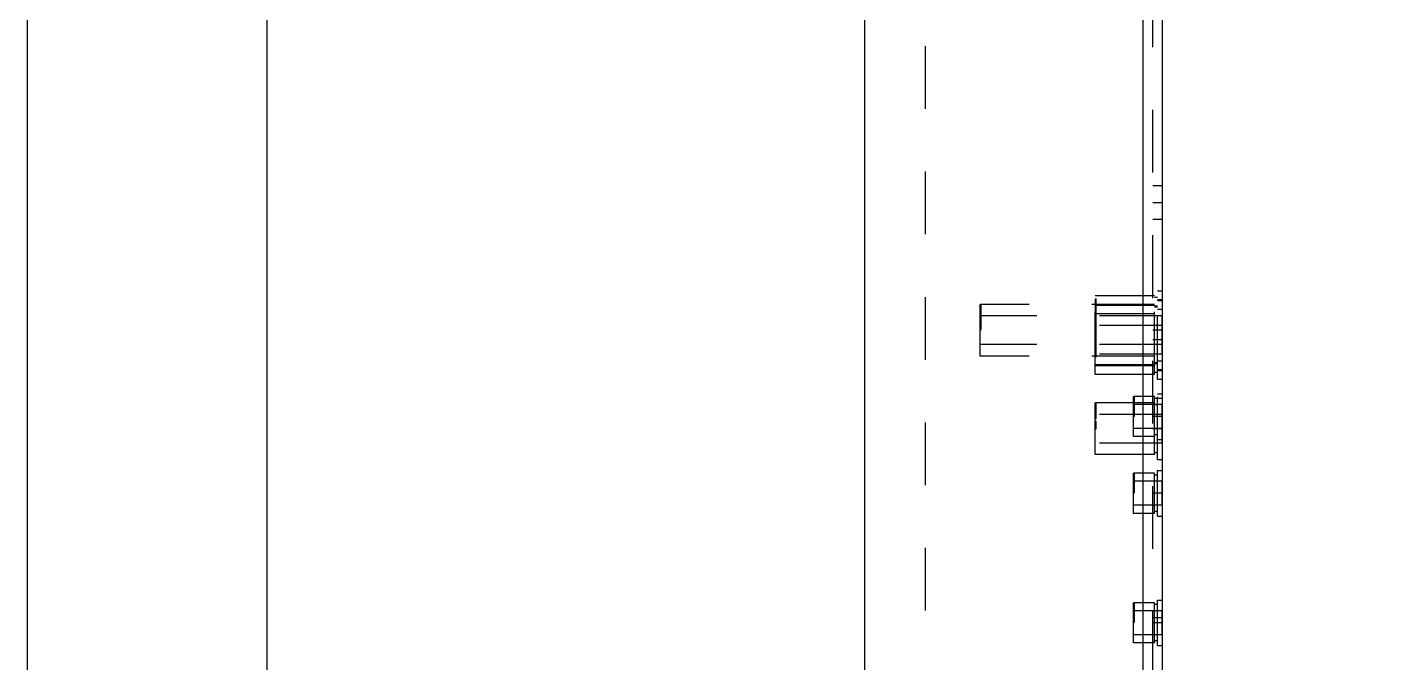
# Model space of a CAD drawing. Header units: millimetres. Extents: x 0 to 1189, y 25 to 866.
# Drawn here: x 0 to 141, y 398.3 to 464.6 of the extents above; entities that cross this region are included whole.
import ezdxf

# ---------------------------------------------------------------- set-up
doc = ezdxf.new("R2010")
doc.units = ezdxf.units.MM
doc.header["$LTSCALE"] = 65.395
doc.linetypes.add('HIDDEN', pattern=[0.2, 0.1, -0.1])
doc.layers.get('0').update_dxf_attribs({"linetype": 'CONTINUOUS'})
doc.layers.add('02___PRT_ALL_AXES', color=7, linetype='CONTINUOUS')
doc.layers.add('DEFAULT_2', color=8, linetype='HIDDEN')

msp = doc.modelspace()

# ---------------------------------------------------------------- linework, layer by layer
at = {"color": 3, "linetype": 'Continuous'}
for p, q in [((87.341, 346.466), (87.341, 602.266)), ((116.341, 345.466), (116.341, 601.766)), ((118.341, 600.766), (118.341, 344.466))]:
    msp.add_line(p, q, dxfattribs=at)
at = {"color": 7, "linetype": 'Continuous'}
for points in [[(0, 25), (1189, 25), (1189, 866), (0, 866)], [(25, 50), (1164, 50), (1164, 841), (25, 841)]]:
    msp.add_lwpolyline(points, close=True, dxfattribs=at)
at = {"layer": '02___PRT_ALL_AXES', "color": 8, "linetype": 'HIDDEN'}
for p, q in [((117.541, 436.566), (111.341, 436.566)), ((111.341, 428.366), (111.341, 436.566)), ((117.541, 435.666), (99.341, 435.666)), ((118.341, 434.466), (99.341, 434.466)), ((99.341, 430.266), (99.341, 434.466)), ((117.541, 435.566), (111.341, 435.566)), ((117.541, 434.666), (111.341, 434.666)), ((118.341, 430.466), (118.341, 434.466)), ((118.341, 433.466), (111.341, 433.466)), ((118.341, 431.466), (99.341, 431.466)), ((117.541, 430.266), (99.341, 430.266)), ((118.341, 430.466), (111.341, 430.466)), ((117.541, 429.366), (111.341, 429.366)), ((117.541, 429.266), (111.341, 429.266)), ((117.541, 428.366), (111.341, 428.366)), ((117.541, 426.056), (115.341, 426.056)), ((117.541, 425.4), (111.341, 425.4)), ((118.341, 425.216), (115.341, 425.216)), ((115.341, 421.876), (115.341, 425.216)), ((118.341, 421.2), (118.341, 425.216)), ((118.341, 424.2), (111.341, 424.2)), ((111.341, 420), (111.341, 424.2)), ((118.341, 422.716), (115.341, 422.716)), ((117.541, 421.876), (115.341, 421.876)), ((118.341, 421.2), (111.341, 421.2)), ((117.541, 420), (111.341, 420)), ((117.541, 418.056), (115.341, 418.056)), ((118.341, 417.216), (115.341, 417.216)), ((115.341, 413.876), (115.341, 417.216)), ((118.341, 414.716), (118.341, 417.216)), ((118.341, 414.716), (115.341, 414.716)), ((117.541, 413.876), (115.341, 413.876)), ((117.541, 404.556), (115.341, 404.556)), ((118.341, 403.716), (115.341, 403.716)), ((115.341, 400.376), (115.341, 403.716)), ((118.341, 401.216), (118.341, 403.716)), ((118.341, 401.216), (115.341, 401.216)), ((117.541, 400.376), (115.341, 400.376))]:
    msp.add_line(p, q, dxfattribs=at)
at = {"layer": 'DEFAULT_2', "color": 8, "linetype": 'HIDDEN'}
for p, q in [((117.341, 344.775), (117.341, 600.766)), ((93.641, 377.575), (93.641, 472.858)), ((118.341, 448.016), (117.341, 448.016)), ((118.341, 446.266), (117.341, 446.266)), ((118.341, 444.516), (117.341, 444.516)), ((111.341, 436.232), (111.441, 436.232)), ((111.341, 436.232), (111.341, 430.195)), ((111.341, 436.223), (111.441, 436.223)), ((111.341, 436.22), (111.441, 436.22)), ((111.341, 436.208), (111.441, 436.208)), ((111.341, 436.193), (111.441, 436.193)), ((111.341, 436.186), (111.441, 436.186)), ((111.341, 436.169), (111.441, 436.169)), ((111.341, 436.124), (111.441, 436.124)), ((111.341, 436.113), (111.441, 436.113)), ((111.341, 436.097), (111.441, 436.097)), ((111.341, 436.095), (111.441, 436.095)), ((111.341, 436.091), (111.441, 436.091)), ((111.341, 436.083), (111.441, 436.083)), ((111.341, 436.06), (111.441, 436.06)), ((111.341, 436.049), (111.441, 436.049)), ((111.341, 436.047), (111.441, 436.047)), ((111.341, 436.014), (111.441, 436.014)), ((111.341, 436.004), (111.441, 436.004)), ((111.341, 435.994), (111.441, 435.994)), ((111.341, 435.984), (111.441, 435.984)), ((111.341, 435.946), (111.441, 435.946)), ((111.341, 435.924), (111.441, 435.924)), ((111.341, 435.923), (111.441, 435.923)), ((111.341, 435.847), (111.441, 435.847)), ((111.341, 435.837), (111.441, 435.837)), ((111.341, 435.827), (111.441, 435.827)), ((111.341, 435.815), (111.441, 435.815)), ((111.441, 430.195), (111.441, 436.232)), ((117.541, 428.366), (117.541, 436.566)), ((117.841, 436.366), (117.541, 436.366)), ((117.841, 437.066), (118.341, 437.066)), ((117.841, 427.866), (117.841, 437.066)), ((117.841, 436.166), (118.341, 436.166)), ((117.841, 436.066), (118.341, 436.066)), ((99.341, 432.966), (99.341, 435.666)), ((99.441, 435.644), (99.341, 435.644)), ((99.441, 435.624), (99.341, 435.624)), ((99.341, 435.577), (99.441, 435.577)), ((99.441, 435.573), (99.341, 435.573)), ((99.341, 435.561), (99.441, 435.561)), ((99.441, 435.557), (99.341, 435.557)), ((99.341, 435.538), (99.441, 435.538)), ((99.441, 435.521), (99.341, 435.521)), ((99.441, 435.505), (99.341, 435.505)), ((99.341, 435.489), (99.441, 435.489)), ((99.341, 435.48), (99.441, 435.48)), ((99.341, 435.475), (99.441, 435.475)), ((99.341, 435.467), (99.441, 435.467)), ((99.341, 435.465), (99.441, 435.465)), ((99.341, 435.439), (99.441, 435.439)), ((99.341, 435.434), (99.441, 435.434)), ((99.341, 435.431), (99.441, 435.431)), ((99.341, 435.429), (99.441, 435.429)), ((99.341, 435.415), (99.441, 435.415)), ((99.341, 435.404), (99.441, 435.404)), ((99.441, 435.391), (99.341, 435.391)), ((99.341, 435.378), (99.441, 435.378)), ((99.341, 435.356), (99.441, 435.356)), ((99.341, 435.345), (99.441, 435.345)), ((99.441, 435.332), (99.341, 435.332)), ((99.341, 435.293), (99.441, 435.293)), ((99.341, 435.283), (99.441, 435.283)), ((99.341, 435.246), (99.441, 435.246)), ((99.341, 435.215), (99.441, 435.215)), ((99.341, 435.164), (99.441, 435.164)), ((99.341, 435.134), (99.441, 435.134)), ((99.341, 435.113), (99.441, 435.113)), ((99.341, 435.095), (99.441, 435.095)), ((99.341, 435.089), (99.441, 435.089)), ((99.341, 435.073), (99.441, 435.073)), ((99.341, 435.059), (99.441, 435.059)), ((99.341, 435.032), (99.441, 435.032)), ((99.341, 435.01), (99.441, 435.01)), ((99.341, 435.007), (99.441, 435.007)), ((99.341, 435), (99.441, 435)), ((99.341, 434.93), (99.441, 434.93)), ((99.341, 434.92), (99.441, 434.92)), ((99.341, 434.914), (99.441, 434.914)), ((99.341, 434.901), (99.441, 434.901)), ((99.341, 434.889), (99.441, 434.889)), ((99.341, 434.877), (99.441, 434.877)), ((99.341, 434.841), (99.441, 434.841)), ((99.341, 434.832), (99.441, 434.832)), ((99.341, 434.83), (99.441, 434.83)), ((99.341, 434.828), (99.441, 434.828)), ((99.341, 434.816), (99.441, 434.816)), ((99.341, 434.794), (99.441, 434.794)), ((99.341, 434.784), (99.441, 434.784)), ((99.341, 434.767), (99.441, 434.767)), ((99.341, 434.757), (99.441, 434.757)), ((99.341, 434.753), (99.441, 434.753)), ((99.341, 434.743), (99.441, 434.743)), ((99.341, 434.738), (99.441, 434.738)), ((99.341, 434.726), (99.441, 434.726)), ((99.341, 434.713), (99.441, 434.713)), ((99.341, 434.706), (99.441, 434.706)), ((99.341, 434.694), (99.441, 434.694)), ((99.341, 434.682), (99.441, 434.682)), ((99.341, 434.682), (99.441, 434.682)), ((99.341, 434.679), (99.441, 434.679)), ((99.341, 434.672), (99.441, 434.672)), ((99.341, 434.667), (99.441, 434.667)), ((99.341, 434.666), (99.441, 434.666)), ((99.341, 434.661), (99.441, 434.661)), ((99.341, 434.654), (99.441, 434.654)), ((99.341, 434.649), (99.441, 434.649)), ((99.341, 434.637), (99.441, 434.637)), ((99.341, 434.637), (99.441, 434.637)), ((99.341, 434.635), (99.441, 434.635)), ((99.341, 434.622), (99.441, 434.622)), ((99.341, 434.617), (99.441, 434.617)), ((99.341, 434.605), (99.441, 434.605)), ((99.341, 434.598), (99.441, 434.598)), ((99.341, 434.59), (99.441, 434.59)), ((99.341, 434.586), (99.441, 434.586)), ((99.341, 434.58), (99.441, 434.58)), ((99.341, 434.564), (99.441, 434.564)), ((99.441, 434.519), (99.341, 434.519)), ((99.341, 434.505), (99.441, 434.505)), ((99.341, 434.485), (99.441, 434.485)), ((99.341, 434.477), (99.441, 434.477)), ((99.341, 434.444), (99.441, 434.444)), ((99.341, 434.441), (99.441, 434.441)), ((99.341, 434.426), (99.441, 434.426)), ((99.441, 434.415), (99.341, 434.415)), ((99.441, 433.842), (99.441, 435.644)), ((111.341, 435.759), (111.441, 435.759)), ((111.341, 435.428), (111.441, 435.428)), ((111.341, 435.363), (111.441, 435.363)), ((111.341, 435.342), (111.441, 435.342)), ((111.341, 435.315), (111.441, 435.315)), ((111.341, 435.281), (111.441, 435.281)), ((111.341, 435.258), (111.441, 435.258)), ((111.341, 435.232), (111.441, 435.232)), ((111.341, 435.223), (111.441, 435.223)), ((111.341, 435.22), (111.441, 435.22)), ((111.341, 435.208), (111.441, 435.208)), ((111.341, 435.201), (111.441, 435.201)), ((111.341, 435.193), (111.441, 435.193)), ((111.341, 435.19), (111.441, 435.19)), ((111.341, 435.187), (111.441, 435.187)), ((111.341, 435.186), (111.441, 435.186)), ((111.341, 435.172), (111.441, 435.172)), ((111.341, 435.169), (111.441, 435.169)), ((111.341, 435.165), (111.441, 435.165)), ((111.341, 435.156), (111.441, 435.156)), ((111.341, 435.124), (111.441, 435.124)), ((111.341, 435.123), (111.441, 435.123)), ((111.341, 435.113), (111.441, 435.113)), ((111.341, 435.101), (111.441, 435.101)), ((111.341, 435.097), (111.441, 435.097)), ((111.341, 435.095), (111.441, 435.095)), ((111.341, 435.091), (111.441, 435.091)), ((111.341, 435.083), (111.441, 435.083)), ((111.341, 435.076), (111.441, 435.076)), ((111.341, 435.06), (111.441, 435.06)), ((111.341, 435.049), (111.441, 435.049)), ((111.341, 435.047), (111.441, 435.047)), ((111.341, 435.042), (111.441, 435.042)), ((111.341, 435.014), (111.441, 435.014)), ((111.341, 435.004), (111.441, 435.004)), ((111.341, 434.994), (111.441, 434.994)), ((111.341, 434.984), (111.441, 434.984)), ((111.341, 434.948), (111.441, 434.948)), ((111.341, 434.946), (111.441, 434.946)), ((111.341, 434.924), (111.441, 434.924)), ((111.341, 434.923), (111.441, 434.923)), ((111.341, 434.908), (111.441, 434.908)), ((111.341, 434.851), (111.441, 434.851)), ((111.341, 434.847), (111.441, 434.847)), ((111.341, 434.837), (111.441, 434.837)), ((111.341, 434.827), (111.441, 434.827)), ((111.341, 434.815), (111.441, 434.815)), ((111.341, 434.808), (111.441, 434.808)), ((111.341, 434.783), (111.441, 434.783)), ((111.341, 434.759), (111.441, 434.759)), ((111.341, 434.707), (111.441, 434.707)), ((111.341, 434.704), (111.441, 434.704)), ((111.341, 434.694), (111.441, 434.694)), ((111.441, 434.664), (111.341, 434.664)), ((111.441, 434.66), (111.341, 434.66)), ((111.441, 434.652), (111.341, 434.652)), ((111.441, 434.649), (111.341, 434.649)), ((111.341, 434.643), (111.441, 434.643)), ((111.341, 434.634), (111.441, 434.634)), ((111.441, 434.607), (111.341, 434.607)), ((111.341, 434.606), (111.441, 434.606)), ((111.441, 434.577), (111.341, 434.577)), ((111.341, 434.575), (111.441, 434.575)), ((111.341, 434.553), (111.441, 434.553)), ((111.341, 434.553), (111.441, 434.553)), ((111.341, 434.54), (111.441, 434.54)), ((111.341, 434.513), (111.441, 434.513)), ((111.341, 434.477), (111.441, 434.477)), ((111.341, 434.428), (111.441, 434.428)), ((111.341, 434.408), (111.441, 434.408)), ((111.341, 434.396), (111.441, 434.396)), ((118.341, 434.466), (117.341, 434.466)), ((117.841, 435.466), (117.541, 435.466)), ((117.841, 435.366), (117.541, 435.366)), ((117.841, 435.166), (118.341, 435.166)), ((99.341, 434.23), (99.441, 434.23)), ((99.341, 434.132), (99.441, 434.132)), ((99.341, 434.042), (99.441, 434.042)), ((99.341, 433.944), (99.441, 433.944)), ((99.341, 433.842), (99.441, 433.842)), ((99.341, 433.831), (99.441, 433.831)), ((99.341, 433.825), (99.441, 433.825)), ((99.341, 433.783), (99.441, 433.783)), ((99.341, 433.782), (99.441, 433.782)), ((99.341, 433.766), (99.441, 433.766)), ((99.341, 433.765), (99.441, 433.765)), ((99.341, 433.73), (99.441, 433.73)), ((99.341, 433.724), (99.441, 433.724)), ((99.341, 433.703), (99.441, 433.703)), ((99.341, 433.701), (99.441, 433.701)), ((99.341, 433.695), (99.441, 433.695)), ((99.341, 433.677), (99.441, 433.677)), ((99.341, 433.671), (99.441, 433.671)), ((99.341, 433.668), (99.441, 433.668)), ((99.341, 433.651), (99.441, 433.651)), ((99.341, 433.644), (99.441, 433.644)), ((99.341, 433.636), (99.441, 433.636)), ((99.341, 433.634), (99.441, 433.634)), ((99.341, 433.621), (99.441, 433.621)), ((99.441, 433.599), (99.341, 433.599)), ((99.341, 433.595), (99.441, 433.595)), ((99.341, 433.592), (99.441, 433.592)), ((99.341, 433.579), (99.441, 433.579)), ((99.341, 433.539), (99.441, 433.539)), ((99.341, 433.536), (99.441, 433.536)), ((99.441, 433.515), (99.341, 433.515)), ((99.341, 433.509), (99.441, 433.509)), ((99.341, 433.506), (99.441, 433.506)), ((99.341, 433.473), (99.441, 433.473)), ((99.341, 433.443), (99.441, 433.443)), ((99.341, 433.437), (99.441, 433.437)), ((99.341, 433.41), (99.441, 433.41)), ((99.341, 433.407), (99.441, 433.407)), ((99.341, 433.399), (99.441, 433.399)), ((99.341, 433.394), (99.441, 433.394)), ((99.341, 433.337), (99.441, 433.337)), ((99.341, 433.331), (99.441, 433.331)), ((99.341, 433.328), (99.441, 433.328)), ((99.341, 433.301), (99.441, 433.301)), ((99.341, 433.298), (99.441, 433.298)), ((99.341, 433.295), (99.441, 433.295)), ((99.341, 433.282), (99.441, 433.282)), ((99.341, 433.258), (99.441, 433.258)), ((99.341, 433.248), (99.441, 433.248)), ((99.341, 433.244), (99.441, 433.244)), ((99.341, 433.215), (99.441, 433.215)), ((99.341, 433.203), (99.441, 433.203)), ((99.341, 433.201), (99.441, 433.201)), ((99.341, 433.2), (99.441, 433.2)), ((99.341, 433.193), (99.441, 433.193)), ((99.341, 433.19), (99.441, 433.19)), ((99.341, 433.169), (99.441, 433.169)), ((99.341, 433.166), (99.441, 433.166)), ((99.341, 433.16), (99.441, 433.16)), ((99.341, 433.151), (99.441, 433.151)), ((99.341, 433.113), (99.441, 433.113)), ((99.341, 433.098), (99.441, 433.098)), ((99.341, 433.071), (99.441, 433.071)), ((99.341, 433.066), (99.441, 433.066)), ((99.341, 433.053), (99.441, 433.053)), ((99.441, 433.053), (99.441, 433.831)), ((111.341, 434.363), (111.441, 434.363)), ((111.341, 434.354), (111.441, 434.354)), ((111.341, 434.35), (111.441, 434.35)), ((111.341, 434.348), (111.441, 434.348)), ((111.341, 434.344), (111.441, 434.344)), ((111.341, 434.342), (111.441, 434.342)), ((111.441, 434.325), (111.341, 434.325)), ((111.341, 434.317), (111.441, 434.317)), ((111.341, 434.315), (111.441, 434.315)), ((111.341, 434.315), (111.441, 434.315)), ((111.341, 434.281), (111.441, 434.281)), ((111.341, 434.273), (111.441, 434.273)), ((111.341, 434.26), (111.441, 434.26)), ((111.341, 434.258), (111.441, 434.258)), ((111.341, 434.257), (111.441, 434.257)), ((111.341, 434.245), (111.441, 434.245)), ((111.341, 434.239), (111.441, 434.239)), ((111.441, 434.233), (111.341, 434.233)), ((111.341, 434.227), (111.441, 434.227)), ((111.341, 434.221), (111.441, 434.221)), ((111.341, 434.219), (111.441, 434.219)), ((111.341, 434.201), (111.441, 434.201)), ((111.341, 434.19), (111.441, 434.19)), ((111.341, 434.187), (111.441, 434.187)), ((111.341, 434.176), (111.441, 434.176)), ((111.341, 434.172), (111.441, 434.172)), ((111.341, 434.169), (111.441, 434.169)), ((111.341, 434.168), (111.441, 434.168)), ((111.341, 434.165), (111.441, 434.165)), ((111.341, 434.157), (111.441, 434.157)), ((111.341, 434.157), (111.441, 434.157)), ((111.341, 434.156), (111.441, 434.156)), ((111.341, 434.139), (111.441, 434.139)), ((111.341, 434.123), (111.441, 434.123)), ((111.341, 434.106), (111.441, 434.106)), ((111.341, 434.101), (111.441, 434.101)), ((111.341, 434.097), (111.441, 434.097)), ((111.341, 434.089), (111.441, 434.089)), ((111.341, 434.085), (111.441, 434.085)), ((111.341, 434.081), (111.441, 434.081)), ((111.341, 434.077), (111.441, 434.077)), ((111.341, 434.076), (111.441, 434.076)), ((111.341, 434.064), (111.441, 434.064)), ((111.341, 434.045), (111.441, 434.045)), ((111.341, 434.042), (111.441, 434.042)), ((111.341, 434.042), (111.441, 434.042)), ((111.341, 434.035), (111.441, 434.035)), ((111.341, 434.028), (111.441, 434.028)), ((111.341, 434.023), (111.441, 434.023)), ((111.341, 434.012), (111.441, 434.012)), ((111.341, 434.001), (111.441, 434.001)), ((111.341, 433.994), (111.441, 433.994)), ((111.341, 433.987), (111.441, 433.987)), ((111.341, 433.974), (111.441, 433.974)), ((111.341, 433.955), (111.441, 433.955)), ((111.341, 433.952), (111.441, 433.952)), ((111.341, 433.948), (111.441, 433.948)), ((111.341, 433.942), (111.441, 433.942)), ((111.341, 433.94), (111.441, 433.94)), ((111.341, 433.928), (111.441, 433.928)), ((111.341, 433.913), (111.441, 433.913)), ((111.341, 433.908), (111.441, 433.908)), ((111.341, 433.903), (111.441, 433.903)), ((111.341, 433.901), (111.441, 433.901)), ((111.341, 433.901), (111.441, 433.901)), ((111.341, 433.889), (111.441, 433.889)), ((111.341, 433.886), (111.441, 433.886)), ((111.341, 433.874), (111.441, 433.874)), ((111.341, 433.872), (111.441, 433.872)), ((111.341, 433.867), (111.441, 433.867)), ((111.341, 433.862), (111.441, 433.862)), ((111.341, 433.858), (111.441, 433.858)), ((111.341, 433.855), (111.441, 433.855)), ((111.341, 433.851), (111.441, 433.851)), ((111.341, 433.848), (111.441, 433.848)), ((111.341, 433.842), (111.441, 433.842)), ((111.341, 433.828), (111.441, 433.828)), ((111.341, 433.823), (111.441, 433.823)), ((111.341, 433.816), (111.441, 433.816)), ((111.341, 433.815), (111.441, 433.815)), ((111.341, 433.814), (111.441, 433.814)), ((111.341, 433.811), (111.441, 433.811)), ((111.341, 433.808), (111.441, 433.808)), ((111.341, 433.806), (111.441, 433.806)), ((111.341, 433.785), (111.441, 433.785)), ((111.341, 433.783), (111.441, 433.783)), ((111.341, 433.753), (111.441, 433.753)), ((111.341, 433.751), (111.441, 433.751)), ((111.341, 433.74), (111.441, 433.74)), ((111.341, 433.735), (111.441, 433.735)), ((111.341, 433.727), (111.441, 433.727)), ((111.341, 433.723), (111.441, 433.723)), ((111.341, 433.718), (111.441, 433.718)), ((111.341, 433.707), (111.441, 433.707)), ((111.341, 433.704), (111.441, 433.704)), ((111.341, 433.698), (111.441, 433.698)), ((111.341, 433.694), (111.441, 433.694)), ((111.341, 433.693), (111.441, 433.693)), ((111.341, 433.69), (111.441, 433.69)), ((111.341, 433.684), (111.441, 433.684)), ((111.341, 433.684), (111.441, 433.684)), ((111.341, 433.677), (111.441, 433.677)), ((111.341, 433.643), (111.441, 433.643)), ((111.341, 433.64), (111.441, 433.64)), ((111.341, 433.638), (111.441, 433.638)), ((111.341, 433.634), (111.441, 433.634)), ((111.341, 433.626), (111.441, 433.626)), ((111.341, 433.626), (111.441, 433.626)), ((111.341, 433.624), (111.441, 433.624)), ((111.341, 433.608), (111.441, 433.608)), ((111.341, 433.607), (111.441, 433.607)), ((111.341, 433.606), (111.441, 433.606)), ((111.341, 433.597), (111.441, 433.597)), ((111.341, 433.575), (111.441, 433.575)), ((111.341, 433.573), (111.441, 433.573)), ((111.341, 433.561), (111.441, 433.561)), ((111.341, 433.553), (111.441, 433.553)), ((111.341, 433.54), (111.441, 433.54)), ((111.341, 433.536), (111.441, 433.536)), ((111.341, 433.531), (111.441, 433.531)), ((111.341, 433.527), (111.441, 433.527)), ((111.341, 433.513), (111.441, 433.513)), ((111.341, 433.508), (111.441, 433.508)), ((111.341, 433.504), (111.441, 433.504)), ((111.341, 433.495), (111.441, 433.495)), ((111.341, 433.493), (111.441, 433.493)), ((111.341, 433.478), (111.441, 433.478)), ((111.341, 433.477), (111.441, 433.477)), ((111.341, 433.475), (111.441, 433.475)), ((111.341, 433.471), (111.441, 433.471)), ((111.341, 433.462), (111.441, 433.462)), ((111.341, 433.458), (111.441, 433.458)), ((111.341, 433.457), (111.441, 433.457)), ((111.341, 433.447), (111.441, 433.447)), ((111.341, 433.441), (111.441, 433.441)), ((111.341, 433.435), (111.441, 433.435)), ((111.341, 433.434), (111.441, 433.434)), ((111.341, 433.433), (111.441, 433.433)), ((111.341, 433.431), (111.441, 433.431)), ((111.341, 433.43), (111.441, 433.43)), ((111.341, 433.418), (111.441, 433.418)), ((111.341, 433.416), (111.441, 433.416)), ((111.341, 433.413), (111.441, 433.413)), ((111.341, 433.408), (111.441, 433.408)), ((111.341, 433.407), (111.441, 433.407)), ((111.341, 433.402), (111.441, 433.402)), ((111.341, 433.398), (111.441, 433.398)), ((111.341, 433.396), (111.441, 433.396)), ((111.341, 433.379), (111.441, 433.379)), ((111.341, 433.377), (111.441, 433.377)), ((111.341, 433.371), (111.441, 433.371)), ((111.341, 433.369), (111.441, 433.369)), ((111.341, 433.367), (111.441, 433.367)), ((111.341, 433.36), (111.441, 433.36)), ((111.341, 433.358), (111.441, 433.358)), ((111.341, 433.356), (111.441, 433.356)), ((111.341, 433.352), (111.441, 433.352)), ((111.341, 433.349), (111.441, 433.349)), ((111.341, 433.344), (111.441, 433.344)), ((111.341, 433.335), (111.441, 433.335)), ((111.341, 433.329), (111.441, 433.329)), ((111.341, 433.327), (111.441, 433.327)), ((111.341, 433.322), (111.441, 433.322)), ((111.341, 433.32), (111.441, 433.32)), ((111.341, 433.316), (111.441, 433.316)), ((111.341, 433.315), (111.441, 433.315)), ((111.341, 433.312), (111.441, 433.312)), ((111.341, 433.297), (111.441, 433.297)), ((111.341, 433.291), (111.441, 433.291)), ((111.341, 433.288), (111.441, 433.288)), ((111.341, 433.284), (111.441, 433.284)), ((111.341, 433.283), (111.441, 433.283)), ((111.341, 433.278), (111.441, 433.278)), ((111.341, 433.276), (111.441, 433.276)), ((111.341, 433.272), (111.441, 433.272)), ((111.341, 433.259), (111.441, 433.259)), ((111.341, 433.258), (111.441, 433.258)), ((111.341, 433.251), (111.441, 433.251)), ((111.341, 433.25), (111.441, 433.25)), ((111.341, 433.239), (111.441, 433.239)), ((111.341, 433.235), (111.441, 433.235)), ((111.341, 433.234), (111.441, 433.234)), ((111.341, 433.227), (111.441, 433.227)), ((111.341, 433.225), (111.441, 433.225)), ((111.341, 433.218), (111.441, 433.218)), ((111.341, 433.217), (111.441, 433.217)), ((111.341, 433.201), (111.441, 433.201)), ((111.341, 433.196), (111.441, 433.196)), ((111.341, 433.194), (111.441, 433.194)), ((111.341, 433.193), (111.441, 433.193)), ((111.341, 433.169), (111.441, 433.169)), ((111.341, 433.168), (111.441, 433.168)), ((111.341, 433.162), (111.441, 433.162)), ((111.341, 433.158), (111.441, 433.158)), ((111.341, 433.157), (111.441, 433.157)), ((111.341, 433.149), (111.441, 433.149)), ((111.341, 433.139), (111.441, 433.139)), ((111.341, 433.138), (111.441, 433.138)), ((111.341, 433.132), (111.441, 433.132)), ((111.341, 433.131), (111.441, 433.131)), ((111.341, 433.128), (111.441, 433.128)), ((111.341, 433.115), (111.441, 433.115)), ((111.341, 433.115), (111.441, 433.115)), ((111.341, 433.113), (111.441, 433.113)), ((111.341, 433.106), (111.441, 433.106)), ((111.341, 433.1), (111.441, 433.1)), ((111.341, 433.089), (111.441, 433.089)), ((111.341, 433.088), (111.441, 433.088)), ((111.341, 433.083), (111.441, 433.083)), ((111.341, 433.081), (111.441, 433.081)), ((111.341, 433.077), (111.441, 433.077)), ((111.341, 433.064), (111.441, 433.064)), ((111.341, 433.054), (111.441, 433.054)), ((111.341, 433.049), (111.441, 433.049)), ((111.341, 433.049), (111.441, 433.049)), ((111.341, 433.049), (111.441, 433.049)), ((111.341, 433.046), (111.441, 433.046)), ((111.341, 433.045), (111.441, 433.045)), ((111.341, 433.044), (111.441, 433.044)), ((111.341, 433.042), (111.441, 433.042)), ((111.341, 433.035), (111.441, 433.035)), ((111.341, 433.03), (111.441, 433.03)), ((111.341, 433.028), (111.441, 433.028)), ((111.341, 433.023), (111.441, 433.023)), ((111.341, 433.014), (111.441, 433.014)), ((111.341, 433.012), (111.441, 433.012)), ((111.341, 433.008), (111.441, 433.008)), ((111.341, 433.001), (111.441, 433.001)), ((111.341, 432.994), (111.441, 432.994)), ((111.341, 432.974), (111.441, 432.974)), ((111.341, 432.955), (111.441, 432.955)), ((118.341, 433.466), (117.341, 433.466)), ((118.341, 432.966), (117.341, 432.966)), ((111.341, 432.943), (111.441, 432.943)), ((111.341, 432.942), (111.441, 432.942)), ((111.341, 432.939), (111.441, 432.939)), ((111.341, 432.928), (111.441, 432.928)), ((111.341, 432.927), (111.441, 432.927)), ((111.341, 432.913), (111.441, 432.913)), ((111.341, 432.903), (111.441, 432.903)), ((111.341, 432.901), (111.441, 432.901)), ((111.341, 432.896), (111.441, 432.896)), ((111.341, 432.889), (111.441, 432.889)), ((111.341, 432.874), (111.441, 432.874)), ((111.341, 432.872), (111.441, 432.872)), ((111.341, 432.866), (111.441, 432.866)), ((111.341, 432.862), (111.441, 432.862)), ((111.341, 432.858), (111.441, 432.858)), ((111.341, 432.855), (111.441, 432.855)), ((111.341, 432.853), (111.441, 432.853)), ((111.341, 432.842), (111.441, 432.842)), ((111.341, 432.83), (111.441, 432.83)), ((111.341, 432.828), (111.441, 432.828)), ((111.341, 432.823), (111.441, 432.823)), ((111.341, 432.82), (111.441, 432.82)), ((111.341, 432.815), (111.441, 432.815)), ((111.341, 432.794), (111.441, 432.794)), ((111.341, 432.75), (111.441, 432.75)), ((111.341, 432.741), (111.441, 432.741)), ((111.341, 432.74), (111.441, 432.74)), ((111.341, 432.728), (111.441, 432.728)), ((111.341, 432.727), (111.441, 432.727)), ((111.341, 432.726), (111.441, 432.726)), ((111.341, 432.723), (111.441, 432.723)), ((111.441, 432.716), (111.341, 432.716)), ((111.341, 432.704), (111.441, 432.704)), ((111.341, 432.693), (111.441, 432.693)), ((111.341, 432.69), (111.441, 432.69)), ((111.341, 432.624), (111.441, 432.624)), ((111.441, 432.598), (111.341, 432.598)), ((111.341, 432.597), (111.441, 432.597)), ((111.341, 432.573), (111.441, 432.573)), ((111.341, 432.51), (111.441, 432.51)), ((111.341, 432.508), (111.441, 432.508)), ((111.341, 432.504), (111.441, 432.504)), ((111.341, 432.475), (111.441, 432.475)), ((111.341, 432.471), (111.441, 432.471)), ((111.341, 432.457), (111.441, 432.457)), ((111.341, 432.447), (111.441, 432.447)), ((111.341, 432.433), (111.441, 432.433)), ((111.341, 432.431), (111.441, 432.431)), ((111.341, 432.418), (111.441, 432.418)), ((111.341, 432.416), (111.441, 432.416)), ((111.341, 432.407), (111.441, 432.407)), ((111.341, 432.402), (111.441, 432.402)), ((111.341, 432.398), (111.441, 432.398)), ((111.341, 432.377), (111.441, 432.377)), ((111.341, 432.371), (111.441, 432.371)), ((111.341, 432.367), (111.441, 432.367)), ((111.341, 432.36), (111.441, 432.36)), ((111.341, 432.358), (111.441, 432.358)), ((111.341, 432.352), (111.441, 432.352)), ((111.341, 432.338), (111.441, 432.338)), ((111.341, 432.329), (111.441, 432.329)), ((111.341, 432.327), (111.441, 432.327)), ((111.341, 432.322), (111.441, 432.322)), ((111.341, 432.32), (111.441, 432.32)), ((111.341, 432.316), (111.441, 432.316)), ((111.341, 432.312), (111.441, 432.312)), ((111.341, 432.311), (111.441, 432.311)), ((111.341, 432.297), (111.441, 432.297)), ((111.341, 432.291), (111.441, 432.291)), ((111.341, 432.283), (111.441, 432.283)), ((111.341, 432.278), (111.441, 432.278)), ((111.341, 432.276), (111.441, 432.276)), ((111.341, 432.272), (111.441, 432.272)), ((111.341, 432.258), (111.441, 432.258)), ((111.341, 432.251), (111.441, 432.251)), ((111.341, 432.234), (111.441, 432.234)), ((111.341, 432.218), (111.441, 432.218)), ((111.341, 432.217), (111.441, 432.217)), ((111.341, 432.194), (111.441, 432.194)), ((111.341, 432.193), (111.441, 432.193)), ((111.341, 432.169), (111.441, 432.169)), ((111.341, 432.162), (111.441, 432.162)), ((111.341, 432.158), (111.441, 432.158)), ((111.341, 432.138), (111.441, 432.138)), ((111.341, 432.132), (111.441, 432.132)), ((111.341, 432.131), (111.441, 432.131)), ((111.341, 432.128), (111.441, 432.128)), ((111.341, 432.118), (111.441, 432.118)), ((111.341, 432.115), (111.441, 432.115)), ((111.341, 432.113), (111.441, 432.113)), ((111.341, 432.112), (111.441, 432.112)), ((111.341, 432.1), (111.441, 432.1)), ((111.341, 432.088), (111.441, 432.088)), ((111.341, 432.083), (111.441, 432.083)), ((111.341, 432.049), (111.441, 432.049)), ((111.341, 432.049), (111.441, 432.049)), ((111.341, 432.046), (111.441, 432.046)), ((111.341, 432.045), (111.441, 432.045)), ((111.341, 432.044), (111.441, 432.044)), ((111.341, 432.03), (111.441, 432.03)), ((111.341, 432.028), (111.441, 432.028)), ((111.341, 432.014), (111.441, 432.014)), ((111.341, 432.008), (111.441, 432.008)), ((111.341, 431.998), (111.441, 431.998)), ((111.341, 431.996), (111.441, 431.996)), ((111.341, 431.972), (111.441, 431.972)), ((111.341, 431.943), (111.441, 431.943)), ((111.341, 431.939), (111.441, 431.939)), ((111.341, 431.927), (111.441, 431.927)), ((111.341, 431.901), (111.441, 431.901)), ((111.341, 431.896), (111.441, 431.896)), ((111.341, 431.866), (111.441, 431.866)), ((111.341, 431.858), (111.441, 431.858)), ((111.341, 431.853), (111.441, 431.853)), ((111.341, 431.83), (111.441, 431.83)), ((111.341, 431.828), (111.441, 431.828)), ((111.341, 431.82), (111.441, 431.82)), ((111.341, 431.794), (111.441, 431.794)), ((111.341, 431.765), (111.441, 431.765)), ((111.341, 431.75), (111.441, 431.75)), ((111.341, 431.741), (111.441, 431.741)), ((111.341, 431.73), (111.441, 431.73)), ((111.341, 431.726), (111.441, 431.726)), ((111.341, 431.723), (111.441, 431.723)), ((111.341, 431.696), (111.441, 431.696)), ((111.341, 431.623), (111.441, 431.623)), ((111.341, 431.593), (111.441, 431.593)), ((111.341, 431.577), (111.441, 431.577)), ((118.341, 431.966), (117.341, 431.966)), ((111.341, 431.51), (111.441, 431.51)), ((111.341, 431.338), (111.441, 431.338)), ((111.341, 431.311), (111.441, 431.311)), ((111.341, 431.31), (111.441, 431.31)), ((111.341, 431.195), (111.441, 431.195)), ((111.341, 431.112), (111.441, 431.112)), ((111.341, 430.998), (111.441, 430.998)), ((111.341, 430.765), (111.441, 430.765)), ((111.341, 430.73), (111.441, 430.73)), ((111.341, 430.696), (111.441, 430.696)), ((111.341, 430.623), (111.441, 430.623)), ((111.341, 430.593), (111.441, 430.593)), ((111.341, 430.577), (111.441, 430.577)), ((111.341, 430.31), (111.441, 430.31)), ((111.341, 430.195), (111.441, 430.195)), ((118.341, 431.466), (117.341, 431.466)), ((118.341, 430.466), (117.341, 430.466)), ((117.841, 429.566), (117.541, 429.566)), ((117.841, 429.466), (117.541, 429.466)), ((117.841, 429.766), (118.341, 429.766)), ((117.841, 428.866), (118.341, 428.866)), ((117.841, 428.766), (118.341, 428.766)), ((117.841, 428.566), (117.541, 428.566)), ((117.841, 427.866), (118.341, 427.866)), ((115.341, 423.966), (115.341, 426.056)), ((115.441, 426.052), (115.341, 426.052)), ((115.441, 426.033), (115.341, 426.033)), ((115.441, 425.998), (115.341, 425.998)), ((115.341, 425.977), (115.441, 425.977)), ((115.341, 425.97), (115.441, 425.97)), ((115.341, 425.966), (115.441, 425.966)), ((115.341, 425.929), (115.441, 425.929)), ((115.341, 425.912), (115.441, 425.912)), ((115.441, 424.683), (115.441, 426.052)), ((117.541, 420), (117.541, 426.056)), ((117.841, 426.341), (118.341, 426.341)), ((117.841, 419.5), (117.841, 426.341)), ((111.341, 422.7), (111.341, 425.4)), ((111.441, 425.398), (111.341, 425.398)), ((111.441, 425.394), (111.341, 425.394)), ((111.441, 425.386), (111.341, 425.386)), ((111.441, 425.382), (111.341, 425.382)), ((111.441, 425.34), (111.341, 425.34)), ((111.441, 425.311), (111.341, 425.311)), ((111.341, 425.287), (111.441, 425.287)), ((111.341, 425.088), (111.441, 425.088)), ((111.341, 425.084), (111.441, 425.084)), ((111.341, 425.081), (111.441, 425.081)), ((111.441, 425.058), (111.341, 425.058)), ((111.341, 425.05), (111.441, 425.05)), ((111.341, 425.006), (111.441, 425.006)), ((111.341, 424.994), (111.441, 424.994)), ((111.341, 424.99), (111.441, 424.99)), ((111.341, 424.979), (111.441, 424.979)), ((111.441, 424.967), (111.341, 424.967)), ((111.341, 424.955), (111.441, 424.955)), ((111.341, 424.953), (111.441, 424.953)), ((111.341, 424.91), (111.441, 424.91)), ((111.341, 424.89), (111.441, 424.89)), ((111.341, 424.83), (111.441, 424.83)), ((111.341, 424.819), (111.441, 424.819)), ((111.341, 424.779), (111.441, 424.779)), ((111.341, 424.762), (111.441, 424.762)), ((111.341, 424.721), (111.441, 424.721)), ((111.341, 424.685), (111.441, 424.685)), ((111.341, 424.674), (111.441, 424.674)), ((111.341, 424.635), (111.441, 424.635)), ((111.341, 424.634), (111.441, 424.634)), ((111.341, 424.62), (111.441, 424.62)), ((111.341, 424.601), (111.441, 424.601)), ((111.341, 424.591), (111.441, 424.591)), ((111.341, 424.581), (111.441, 424.581)), ((111.341, 424.561), (111.441, 424.561)), ((111.341, 424.549), (111.441, 424.549)), ((111.341, 424.547), (111.441, 424.547)), ((111.341, 424.545), (111.441, 424.545)), ((111.341, 424.54), (111.441, 424.54)), ((111.341, 424.518), (111.441, 424.518)), ((111.441, 423.783), (111.441, 425.398)), ((115.441, 425.89), (115.341, 425.89)), ((115.341, 425.886), (115.441, 425.886)), ((115.341, 425.866), (115.441, 425.866)), ((115.341, 425.859), (115.441, 425.859)), ((115.341, 425.848), (115.441, 425.848)), ((115.341, 425.834), (115.441, 425.834)), ((115.341, 425.798), (115.441, 425.798)), ((115.341, 425.795), (115.441, 425.795)), ((115.341, 425.737), (115.441, 425.737)), ((115.341, 425.719), (115.441, 425.719)), ((115.341, 425.654), (115.441, 425.654)), ((115.441, 425.653), (115.341, 425.653)), ((115.341, 425.65), (115.441, 425.65)), ((115.341, 425.642), (115.441, 425.642)), ((115.341, 425.635), (115.441, 425.635)), ((115.341, 425.615), (115.441, 425.615)), ((115.441, 425.608), (115.341, 425.608)), ((115.441, 425.599), (115.341, 425.599)), ((115.341, 425.587), (115.441, 425.587)), ((115.341, 425.58), (115.441, 425.58)), ((115.341, 425.575), (115.441, 425.575)), ((115.341, 425.562), (115.441, 425.562)), ((115.341, 425.552), (115.441, 425.552)), ((115.441, 425.549), (115.341, 425.549)), ((115.341, 425.538), (115.441, 425.538)), ((115.341, 425.533), (115.441, 425.533)), ((115.341, 425.518), (115.441, 425.518)), ((115.341, 425.509), (115.441, 425.509)), ((115.341, 425.505), (115.441, 425.505)), ((115.341, 425.5), (115.441, 425.5)), ((115.341, 425.494), (115.441, 425.494)), ((115.341, 425.493), (115.441, 425.493)), ((115.341, 425.472), (115.441, 425.472)), ((115.441, 425.464), (115.341, 425.464)), ((115.341, 425.463), (115.441, 425.463)), ((115.341, 425.458), (115.441, 425.458)), ((115.341, 425.456), (115.441, 425.456)), ((115.341, 425.445), (115.441, 425.445)), ((115.341, 425.44), (115.441, 425.44)), ((115.341, 425.43), (115.441, 425.43)), ((115.341, 425.425), (115.441, 425.425)), ((115.341, 425.418), (115.441, 425.418)), ((115.341, 425.414), (115.441, 425.414)), ((115.341, 425.412), (115.441, 425.412)), ((115.341, 425.405), (115.441, 425.405)), ((115.341, 425.402), (115.441, 425.402)), ((115.341, 425.401), (115.441, 425.401)), ((115.341, 425.398), (115.441, 425.398)), ((115.341, 425.394), (115.441, 425.394)), ((115.341, 425.387), (115.441, 425.387)), ((115.341, 425.383), (115.441, 425.383)), ((115.341, 425.379), (115.441, 425.379)), ((115.441, 425.379), (115.341, 425.379)), ((115.341, 425.378), (115.441, 425.378)), ((115.341, 425.37), (115.441, 425.37)), ((115.341, 425.368), (115.441, 425.368)), ((115.341, 425.368), (115.441, 425.368)), ((115.341, 425.362), (115.441, 425.362)), ((115.341, 425.354), (115.441, 425.354)), ((115.341, 425.341), (115.441, 425.341)), ((115.341, 425.341), (115.441, 425.341)), ((115.341, 425.339), (115.441, 425.339)), ((115.341, 425.332), (115.441, 425.332)), ((115.341, 425.32), (115.441, 425.32)), ((115.341, 425.32), (115.441, 425.32)), ((115.341, 425.316), (115.441, 425.316)), ((115.341, 425.315), (115.441, 425.315)), ((115.341, 425.314), (115.441, 425.314)), ((115.341, 425.3), (115.441, 425.3)), ((115.341, 425.299), (115.441, 425.299)), ((115.341, 425.297), (115.441, 425.297)), ((115.341, 425.286), (115.441, 425.286)), ((115.341, 425.274), (115.441, 425.274)), ((115.341, 425.264), (115.441, 425.264)), ((115.341, 425.263), (115.441, 425.263)), ((115.341, 425.262), (115.441, 425.262)), ((115.341, 425.249), (115.441, 425.249)), ((115.341, 425.238), (115.441, 425.238)), ((115.341, 425.233), (115.441, 425.233)), ((115.341, 425.227), (115.441, 425.227)), ((115.441, 425.222), (115.341, 425.222)), ((115.341, 425.217), (115.441, 425.217)), ((115.341, 425.217), (115.441, 425.217)), ((115.341, 425.206), (115.441, 425.206)), ((115.341, 425.206), (115.441, 425.206)), ((115.341, 425.186), (115.441, 425.186)), ((115.341, 425.178), (115.441, 425.178)), ((115.341, 425.171), (115.441, 425.171)), ((115.341, 425.16), (115.441, 425.16)), ((115.441, 425.15), (115.341, 425.15)), ((115.341, 425.091), (115.441, 425.091)), ((115.341, 424.981), (115.441, 424.981)), ((115.341, 424.976), (115.441, 424.976)), ((115.341, 424.948), (115.441, 424.948)), ((115.341, 424.928), (115.441, 424.928)), ((115.341, 424.903), (115.441, 424.903)), ((115.341, 424.891), (115.441, 424.891)), ((115.341, 424.89), (115.441, 424.89)), ((115.341, 424.876), (115.441, 424.876)), ((115.341, 424.871), (115.441, 424.871)), ((115.341, 424.861), (115.441, 424.861)), ((115.341, 424.85), (115.441, 424.85)), ((115.341, 424.85), (115.441, 424.85)), ((115.341, 424.846), (115.441, 424.846)), ((115.341, 424.835), (115.441, 424.835)), ((115.341, 424.825), (115.441, 424.825)), ((115.341, 424.82), (115.441, 424.82)), ((115.341, 424.805), (115.441, 424.805)), ((115.341, 424.793), (115.441, 424.793)), ((115.341, 424.778), (115.441, 424.778)), ((115.341, 424.768), (115.441, 424.768)), ((115.341, 424.72), (115.441, 424.72)), ((115.341, 424.715), (115.441, 424.715)), ((115.341, 424.683), (115.441, 424.683)), ((115.341, 424.586), (115.441, 424.586)), ((115.341, 424.58), (115.441, 424.58)), ((115.341, 424.56), (115.441, 424.56)), ((115.341, 424.522), (115.441, 424.522)), ((115.341, 424.514), (115.441, 424.514)), ((115.341, 424.505), (115.441, 424.505)), ((115.341, 424.502), (115.441, 424.502)), ((115.441, 424.015), (115.441, 424.586)), ((118.341, 425.216), (117.341, 425.216)), ((117.841, 425.856), (117.541, 425.856)), ((117.841, 425.2), (117.541, 425.2)), ((117.841, 425.9), (118.341, 425.9)), ((111.341, 424.486), (111.441, 424.486)), ((111.341, 424.485), (111.441, 424.485)), ((111.341, 424.469), (111.441, 424.469)), ((111.341, 424.456), (111.441, 424.456)), ((111.341, 424.452), (111.441, 424.452)), ((111.341, 424.431), (111.441, 424.431)), ((111.341, 424.418), (111.441, 424.418)), ((111.341, 424.417), (111.441, 424.417)), ((111.341, 424.41), (111.441, 424.41)), ((111.341, 424.373), (111.441, 424.373)), ((111.341, 424.371), (111.441, 424.371)), ((111.341, 424.36), (111.441, 424.36)), ((111.341, 424.359), (111.441, 424.359)), ((111.341, 424.341), (111.441, 424.341)), ((111.341, 424.34), (111.441, 424.34)), ((111.341, 424.295), (111.441, 424.295)), ((111.341, 424.269), (111.441, 424.269)), ((111.341, 424.265), (111.441, 424.265)), ((111.341, 424.261), (111.441, 424.261)), ((111.341, 424.229), (111.441, 424.229)), ((111.341, 424.226), (111.441, 424.226)), ((111.341, 424.211), (111.441, 424.211)), ((111.341, 424.195), (111.441, 424.195)), ((111.341, 424.191), (111.441, 424.191)), ((111.341, 424.175), (111.441, 424.175)), ((111.341, 424.168), (111.441, 424.168)), ((111.341, 424.168), (111.441, 424.168)), ((111.341, 424.164), (111.441, 424.164)), ((111.341, 424.146), (111.441, 424.146)), ((111.341, 424.113), (111.441, 424.113)), ((111.341, 424.103), (111.441, 424.103)), ((111.341, 424.089), (111.441, 424.089)), ((111.341, 424.083), (111.441, 424.083)), ((111.341, 424.069), (111.441, 424.069)), ((111.341, 424.022), (111.441, 424.022)), ((111.341, 424.017), (111.441, 424.017)), ((111.341, 423.992), (111.441, 423.992)), ((111.341, 423.983), (111.441, 423.983)), ((111.341, 423.968), (111.441, 423.968)), ((111.341, 423.959), (111.441, 423.959)), ((111.341, 423.934), (111.441, 423.934)), ((111.341, 423.93), (111.441, 423.93)), ((111.341, 423.883), (111.441, 423.883)), ((111.341, 423.849), (111.441, 423.849)), ((111.341, 423.788), (111.441, 423.788)), ((111.341, 423.783), (111.441, 423.783)), ((111.341, 423.461), (111.441, 423.461)), ((111.441, 423.45), (111.341, 423.45)), ((111.341, 423.438), (111.441, 423.438)), ((111.441, 423.331), (111.341, 423.331)), ((111.441, 422.706), (111.441, 423.461)), ((115.341, 424.482), (115.441, 424.482)), ((115.341, 424.476), (115.441, 424.476)), ((115.341, 424.471), (115.441, 424.471)), ((115.341, 424.457), (115.441, 424.457)), ((115.341, 424.43), (115.441, 424.43)), ((115.441, 424.419), (115.341, 424.419)), ((115.341, 424.408), (115.441, 424.408)), ((115.341, 424.393), (115.441, 424.393)), ((115.341, 424.388), (115.441, 424.388)), ((115.341, 424.345), (115.441, 424.345)), ((115.341, 424.344), (115.441, 424.344)), ((115.341, 424.326), (115.441, 424.326)), ((115.341, 424.315), (115.441, 424.315)), ((115.341, 424.302), (115.441, 424.302)), ((115.341, 424.298), (115.441, 424.298)), ((115.341, 424.27), (115.441, 424.27)), ((115.341, 424.269), (115.441, 424.269)), ((115.341, 424.257), (115.441, 424.257)), ((115.341, 424.242), (115.441, 424.242)), ((115.341, 424.241), (115.441, 424.241)), ((115.341, 424.227), (115.441, 424.227)), ((115.341, 424.213), (115.441, 424.213)), ((115.341, 424.213), (115.441, 424.213)), ((115.341, 424.196), (115.441, 424.196)), ((115.341, 424.185), (115.441, 424.185)), ((115.341, 424.178), (115.441, 424.178)), ((115.341, 424.166), (115.441, 424.166)), ((115.341, 424.162), (115.441, 424.162)), ((115.341, 424.148), (115.441, 424.148)), ((115.341, 424.148), (115.441, 424.148)), ((115.341, 424.144), (115.441, 424.144)), ((115.341, 424.142), (115.441, 424.142)), ((115.341, 424.132), (115.441, 424.132)), ((115.341, 424.131), (115.441, 424.131)), ((115.341, 424.13), (115.441, 424.13)), ((115.341, 424.116), (115.441, 424.116)), ((115.341, 424.106), (115.441, 424.106)), ((115.341, 424.093), (115.441, 424.093)), ((115.341, 424.092), (115.441, 424.092)), ((115.341, 424.086), (115.441, 424.086)), ((115.341, 424.083), (115.441, 424.083)), ((115.341, 424.082), (115.441, 424.082)), ((115.341, 424.07), (115.441, 424.07)), ((115.341, 424.064), (115.441, 424.064)), ((115.341, 424.062), (115.441, 424.062)), ((115.341, 424.059), (115.441, 424.059)), ((115.341, 424.046), (115.441, 424.046)), ((115.341, 424.02), (115.441, 424.02)), ((115.341, 424.018), (115.441, 424.018)), ((115.341, 424.015), (115.441, 424.015)), ((118.341, 424.2), (117.341, 424.2)), ((118.341, 423.966), (117.341, 423.966)), ((111.341, 422.851), (111.441, 422.851)), ((111.341, 422.729), (111.441, 422.729)), ((111.341, 422.706), (111.441, 422.706)), ((118.341, 422.716), (117.341, 422.716)), ((118.341, 422.7), (117.341, 422.7)), ((117.841, 422.076), (117.541, 422.076)), ((118.341, 421.2), (117.341, 421.2)), ((117.841, 421.591), (118.341, 421.591)), ((117.841, 420.2), (117.541, 420.2)), ((117.841, 419.5), (118.341, 419.5)), ((115.341, 415.966), (115.341, 418.056)), ((115.441, 418.052), (115.341, 418.052)), ((115.441, 418.033), (115.341, 418.033)), ((115.441, 417.998), (115.341, 417.998)), ((115.341, 417.977), (115.441, 417.977)), ((115.341, 417.97), (115.441, 417.97)), ((115.341, 417.966), (115.441, 417.966)), ((115.341, 417.929), (115.441, 417.929)), ((115.341, 417.912), (115.441, 417.912)), ((115.441, 417.89), (115.341, 417.89)), ((115.341, 417.886), (115.441, 417.886)), ((115.341, 417.866), (115.441, 417.866)), ((115.341, 417.859), (115.441, 417.859)), ((115.341, 417.848), (115.441, 417.848)), ((115.341, 417.834), (115.441, 417.834)), ((115.341, 417.798), (115.441, 417.798)), ((115.341, 417.795), (115.441, 417.795)), ((115.341, 417.737), (115.441, 417.737)), ((115.341, 417.719), (115.441, 417.719)), ((115.341, 417.654), (115.441, 417.654)), ((115.441, 417.653), (115.341, 417.653)), ((115.341, 417.65), (115.441, 417.65)), ((115.341, 417.642), (115.441, 417.642)), ((115.341, 417.635), (115.441, 417.635)), ((115.341, 417.615), (115.441, 417.615)), ((115.441, 417.608), (115.341, 417.608)), ((115.441, 417.599), (115.341, 417.599)), ((115.341, 417.587), (115.441, 417.587)), ((115.341, 417.58), (115.441, 417.58)), ((115.341, 417.575), (115.441, 417.575)), ((115.341, 417.562), (115.441, 417.562)), ((115.341, 417.552), (115.441, 417.552)), ((115.441, 417.549), (115.341, 417.549)), ((115.341, 417.538), (115.441, 417.538)), ((115.341, 417.533), (115.441, 417.533)), ((115.341, 417.518), (115.441, 417.518)), ((115.341, 417.509), (115.441, 417.509)), ((115.341, 417.505), (115.441, 417.505)), ((115.341, 417.5), (115.441, 417.5)), ((115.341, 417.494), (115.441, 417.494)), ((115.341, 417.493), (115.441, 417.493)), ((115.341, 417.472), (115.441, 417.472)), ((115.441, 417.464), (115.341, 417.464)), ((115.341, 417.463), (115.441, 417.463)), ((115.341, 417.458), (115.441, 417.458)), ((115.341, 417.456), (115.441, 417.456)), ((115.341, 417.445), (115.441, 417.445)), ((115.441, 416.683), (115.441, 418.052)), ((117.541, 413.876), (117.541, 418.056)), ((117.841, 417.856), (117.541, 417.856)), ((117.841, 418.341), (118.341, 418.341)), ((117.841, 413.591), (117.841, 418.341)), ((115.341, 417.44), (115.441, 417.44)), ((115.341, 417.43), (115.441, 417.43)), ((115.341, 417.425), (115.441, 417.425)), ((115.341, 417.418), (115.441, 417.418)), ((115.341, 417.414), (115.441, 417.414)), ((115.341, 417.412), (115.441, 417.412)), ((115.341, 417.405), (115.441, 417.405)), ((115.341, 417.402), (115.441, 417.402)), ((115.341, 417.401), (115.441, 417.401)), ((115.341, 417.398), (115.441, 417.398)), ((115.341, 417.394), (115.441, 417.394)), ((115.341, 417.387), (115.441, 417.387)), ((115.341, 417.383), (115.441, 417.383)), ((115.341, 417.379), (115.441, 417.379)), ((115.441, 417.379), (115.341, 417.379)), ((115.341, 417.378), (115.441, 417.378)), ((115.341, 417.37), (115.441, 417.37)), ((115.341, 417.368), (115.441, 417.368)), ((115.341, 417.368), (115.441, 417.368)), ((115.341, 417.362), (115.441, 417.362)), ((115.341, 417.354), (115.441, 417.354)), ((115.341, 417.341), (115.441, 417.341)), ((115.341, 417.341), (115.441, 417.341)), ((115.341, 417.339), (115.441, 417.339)), ((115.341, 417.332), (115.441, 417.332)), ((115.341, 417.32), (115.441, 417.32)), ((115.341, 417.32), (115.441, 417.32)), ((115.341, 417.316), (115.441, 417.316)), ((115.341, 417.315), (115.441, 417.315)), ((115.341, 417.314), (115.441, 417.314)), ((115.341, 417.3), (115.441, 417.3)), ((115.341, 417.299), (115.441, 417.299)), ((115.341, 417.297), (115.441, 417.297)), ((115.341, 417.286), (115.441, 417.286)), ((115.341, 417.274), (115.441, 417.274)), ((115.341, 417.264), (115.441, 417.264)), ((115.341, 417.263), (115.441, 417.263)), ((115.341, 417.262), (115.441, 417.262)), ((115.341, 417.249), (115.441, 417.249)), ((115.341, 417.238), (115.441, 417.238)), ((115.341, 417.233), (115.441, 417.233)), ((115.341, 417.227), (115.441, 417.227)), ((115.441, 417.222), (115.341, 417.222)), ((115.341, 417.217), (115.441, 417.217)), ((115.341, 417.217), (115.441, 417.217)), ((115.341, 417.206), (115.441, 417.206)), ((115.341, 417.206), (115.441, 417.206)), ((115.341, 417.186), (115.441, 417.186)), ((115.341, 417.178), (115.441, 417.178)), ((115.341, 417.171), (115.441, 417.171)), ((115.341, 417.16), (115.441, 417.16)), ((115.441, 417.15), (115.341, 417.15)), ((115.341, 417.091), (115.441, 417.091)), ((115.341, 416.981), (115.441, 416.981)), ((115.341, 416.976), (115.441, 416.976)), ((115.341, 416.948), (115.441, 416.948)), ((115.341, 416.928), (115.441, 416.928)), ((115.341, 416.903), (115.441, 416.903)), ((115.341, 416.891), (115.441, 416.891)), ((115.341, 416.89), (115.441, 416.89)), ((115.341, 416.876), (115.441, 416.876)), ((115.341, 416.871), (115.441, 416.871)), ((115.341, 416.861), (115.441, 416.861)), ((115.341, 416.85), (115.441, 416.85)), ((115.341, 416.85), (115.441, 416.85)), ((115.341, 416.846), (115.441, 416.846)), ((115.341, 416.835), (115.441, 416.835)), ((115.341, 416.825), (115.441, 416.825)), ((115.341, 416.82), (115.441, 416.82)), ((115.341, 416.805), (115.441, 416.805)), ((115.341, 416.793), (115.441, 416.793)), ((115.341, 416.778), (115.441, 416.778)), ((115.341, 416.768), (115.441, 416.768)), ((115.341, 416.72), (115.441, 416.72)), ((115.341, 416.715), (115.441, 416.715)), ((115.341, 416.683), (115.441, 416.683)), ((115.341, 416.586), (115.441, 416.586)), ((115.341, 416.58), (115.441, 416.58)), ((115.341, 416.56), (115.441, 416.56)), ((115.341, 416.522), (115.441, 416.522)), ((115.341, 416.514), (115.441, 416.514)), ((115.341, 416.505), (115.441, 416.505)), ((115.341, 416.502), (115.441, 416.502)), ((115.341, 416.482), (115.441, 416.482)), ((115.341, 416.476), (115.441, 416.476)), ((115.341, 416.471), (115.441, 416.471)), ((115.341, 416.457), (115.441, 416.457)), ((115.341, 416.43), (115.441, 416.43)), ((115.441, 416.419), (115.341, 416.419)), ((115.341, 416.408), (115.441, 416.408)), ((115.341, 416.393), (115.441, 416.393)), ((115.341, 416.388), (115.441, 416.388)), ((115.341, 416.345), (115.441, 416.345)), ((115.341, 416.344), (115.441, 416.344)), ((115.341, 416.326), (115.441, 416.326)), ((115.341, 416.315), (115.441, 416.315)), ((115.341, 416.302), (115.441, 416.302)), ((115.341, 416.298), (115.441, 416.298)), ((115.341, 416.27), (115.441, 416.27)), ((115.341, 416.269), (115.441, 416.269)), ((115.341, 416.257), (115.441, 416.257)), ((115.341, 416.242), (115.441, 416.242)), ((115.341, 416.241), (115.441, 416.241)), ((115.341, 416.227), (115.441, 416.227)), ((115.341, 416.213), (115.441, 416.213)), ((115.341, 416.213), (115.441, 416.213)), ((115.341, 416.196), (115.441, 416.196)), ((115.341, 416.185), (115.441, 416.185)), ((115.341, 416.178), (115.441, 416.178)), ((115.341, 416.166), (115.441, 416.166)), ((115.341, 416.162), (115.441, 416.162)), ((115.341, 416.148), (115.441, 416.148)), ((115.341, 416.148), (115.441, 416.148)), ((115.341, 416.144), (115.441, 416.144)), ((115.341, 416.142), (115.441, 416.142)), ((115.341, 416.132), (115.441, 416.132)), ((115.341, 416.131), (115.441, 416.131)), ((115.341, 416.13), (115.441, 416.13)), ((115.341, 416.116), (115.441, 416.116)), ((115.341, 416.106), (115.441, 416.106)), ((115.341, 416.093), (115.441, 416.093)), ((115.341, 416.092), (115.441, 416.092)), ((115.341, 416.086), (115.441, 416.086)), ((115.341, 416.083), (115.441, 416.083)), ((115.341, 416.082), (115.441, 416.082)), ((115.341, 416.07), (115.441, 416.07)), ((115.341, 416.064), (115.441, 416.064)), ((115.341, 416.062), (115.441, 416.062)), ((115.341, 416.059), (115.441, 416.059)), ((115.341, 416.046), (115.441, 416.046)), ((115.441, 416.015), (115.441, 416.586)), ((118.341, 417.216), (117.341, 417.216)), ((115.341, 416.02), (115.441, 416.02)), ((115.341, 416.018), (115.441, 416.018)), ((115.341, 416.015), (115.441, 416.015)), ((118.341, 415.966), (117.341, 415.966)), ((118.341, 414.716), (117.341, 414.716)), ((117.841, 414.076), (117.541, 414.076)), ((117.841, 413.591), (118.341, 413.591)), ((117.841, 404.841), (118.341, 404.841)), ((117.841, 400.091), (117.841, 404.841)), ((115.341, 402.466), (115.341, 404.556)), ((115.441, 404.552), (115.341, 404.552)), ((115.441, 404.533), (115.341, 404.533)), ((115.441, 404.498), (115.341, 404.498)), ((115.341, 404.477), (115.441, 404.477)), ((115.341, 404.47), (115.441, 404.47)), ((115.341, 404.466), (115.441, 404.466)), ((115.341, 404.429), (115.441, 404.429)), ((115.341, 404.412), (115.441, 404.412)), ((115.441, 404.39), (115.341, 404.39)), ((115.341, 404.386), (115.441, 404.386)), ((115.341, 404.366), (115.441, 404.366)), ((115.341, 404.359), (115.441, 404.359)), ((115.341, 404.348), (115.441, 404.348)), ((115.341, 404.334), (115.441, 404.334)), ((115.341, 404.298), (115.441, 404.298)), ((115.341, 404.295), (115.441, 404.295)), ((115.341, 404.237), (115.441, 404.237)), ((115.341, 404.219), (115.441, 404.219)), ((115.341, 404.154), (115.441, 404.154)), ((115.441, 404.153), (115.341, 404.153)), ((115.341, 404.15), (115.441, 404.15)), ((115.341, 404.142), (115.441, 404.142)), ((115.341, 404.135), (115.441, 404.135)), ((115.341, 404.115), (115.441, 404.115)), ((115.441, 404.108), (115.341, 404.108)), ((115.441, 404.099), (115.341, 404.099)), ((115.341, 404.087), (115.441, 404.087)), ((115.341, 404.08), (115.441, 404.08)), ((115.341, 404.075), (115.441, 404.075)), ((115.341, 404.062), (115.441, 404.062)), ((115.341, 404.052), (115.441, 404.052)), ((115.441, 404.049), (115.341, 404.049)), ((115.341, 404.038), (115.441, 404.038)), ((115.341, 404.033), (115.441, 404.033)), ((115.341, 404.018), (115.441, 404.018)), ((115.341, 404.009), (115.441, 404.009)), ((115.341, 404.005), (115.441, 404.005)), ((115.341, 404), (115.441, 404)), ((115.341, 403.994), (115.441, 403.994)), ((115.341, 403.993), (115.441, 403.993)), ((115.341, 403.972), (115.441, 403.972)), ((115.441, 403.964), (115.341, 403.964)), ((115.341, 403.963), (115.441, 403.963)), ((115.341, 403.958), (115.441, 403.958)), ((115.341, 403.956), (115.441, 403.956)), ((115.341, 403.945), (115.441, 403.945)), ((115.341, 403.94), (115.441, 403.94)), ((115.341, 403.93), (115.441, 403.93)), ((115.341, 403.925), (115.441, 403.925)), ((115.341, 403.918), (115.441, 403.918)), ((115.341, 403.914), (115.441, 403.914)), ((115.341, 403.912), (115.441, 403.912)), ((115.341, 403.905), (115.441, 403.905)), ((115.341, 403.902), (115.441, 403.902)), ((115.341, 403.901), (115.441, 403.901)), ((115.341, 403.898), (115.441, 403.898)), ((115.341, 403.894), (115.441, 403.894)), ((115.341, 403.887), (115.441, 403.887)), ((115.341, 403.883), (115.441, 403.883)), ((115.341, 403.879), (115.441, 403.879)), ((115.441, 403.879), (115.341, 403.879)), ((115.341, 403.878), (115.441, 403.878)), ((115.341, 403.87), (115.441, 403.87)), ((115.341, 403.868), (115.441, 403.868)), ((115.341, 403.868), (115.441, 403.868)), ((115.341, 403.862), (115.441, 403.862)), ((115.341, 403.854), (115.441, 403.854)), ((115.341, 403.841), (115.441, 403.841)), ((115.341, 403.841), (115.441, 403.841)), ((115.341, 403.839), (115.441, 403.839)), ((115.341, 403.832), (115.441, 403.832)), ((115.341, 403.82), (115.441, 403.82)), ((115.341, 403.82), (115.441, 403.82)), ((115.341, 403.816), (115.441, 403.816)), ((115.341, 403.815), (115.441, 403.815)), ((115.341, 403.814), (115.441, 403.814)), ((115.341, 403.8), (115.441, 403.8)), ((115.341, 403.799), (115.441, 403.799)), ((115.341, 403.797), (115.441, 403.797)), ((115.341, 403.786), (115.441, 403.786)), ((115.341, 403.774), (115.441, 403.774)), ((115.341, 403.764), (115.441, 403.764)), ((115.341, 403.763), (115.441, 403.763)), ((115.341, 403.762), (115.441, 403.762)), ((115.341, 403.749), (115.441, 403.749)), ((115.341, 403.738), (115.441, 403.738)), ((115.341, 403.733), (115.441, 403.733)), ((115.341, 403.727), (115.441, 403.727)), ((115.441, 403.722), (115.341, 403.722)), ((115.341, 403.717), (115.441, 403.717)), ((115.341, 403.717), (115.441, 403.717)), ((115.341, 403.706), (115.441, 403.706)), ((115.341, 403.706), (115.441, 403.706)), ((115.341, 403.686), (115.441, 403.686)), ((115.341, 403.678), (115.441, 403.678)), ((115.341, 403.671), (115.441, 403.671)), ((115.341, 403.66), (115.441, 403.66)), ((115.441, 403.65), (115.341, 403.65)), ((115.341, 403.591), (115.441, 403.591)), ((115.341, 403.481), (115.441, 403.481)), ((115.341, 403.476), (115.441, 403.476)), ((115.341, 403.448), (115.441, 403.448)), ((115.341, 403.428), (115.441, 403.428)), ((115.341, 403.403), (115.441, 403.403)), ((115.341, 403.391), (115.441, 403.391)), ((115.341, 403.39), (115.441, 403.39)), ((115.341, 403.376), (115.441, 403.376)), ((115.341, 403.371), (115.441, 403.371)), ((115.341, 403.361), (115.441, 403.361)), ((115.341, 403.35), (115.441, 403.35)), ((115.341, 403.35), (115.441, 403.35)), ((115.341, 403.346), (115.441, 403.346)), ((115.441, 403.183), (115.441, 404.552)), ((118.341, 403.716), (117.341, 403.716)), ((117.541, 400.376), (117.541, 404.556)), ((117.841, 404.356), (117.541, 404.356)), ((115.341, 403.335), (115.441, 403.335)), ((115.341, 403.325), (115.441, 403.325)), ((115.341, 403.32), (115.441, 403.32)), ((115.341, 403.305), (115.441, 403.305)), ((115.341, 403.293), (115.441, 403.293)), ((115.341, 403.278), (115.441, 403.278)), ((115.341, 403.268), (115.441, 403.268)), ((115.341, 403.22), (115.441, 403.22)), ((115.341, 403.215), (115.441, 403.215)), ((115.341, 403.183), (115.441, 403.183)), ((115.341, 403.086), (115.441, 403.086)), ((115.341, 403.08), (115.441, 403.08)), ((115.341, 403.06), (115.441, 403.06)), ((115.341, 403.022), (115.441, 403.022)), ((115.341, 403.014), (115.441, 403.014)), ((115.341, 403.005), (115.441, 403.005)), ((115.341, 403.002), (115.441, 403.002)), ((115.341, 402.982), (115.441, 402.982)), ((115.341, 402.976), (115.441, 402.976)), ((115.341, 402.971), (115.441, 402.971)), ((115.341, 402.957), (115.441, 402.957)), ((115.341, 402.93), (115.441, 402.93)), ((115.441, 402.919), (115.341, 402.919)), ((115.341, 402.908), (115.441, 402.908)), ((115.341, 402.893), (115.441, 402.893)), ((115.341, 402.888), (115.441, 402.888)), ((115.341, 402.845), (115.441, 402.845)), ((115.341, 402.844), (115.441, 402.844)), ((115.341, 402.826), (115.441, 402.826)), ((115.341, 402.815), (115.441, 402.815)), ((115.341, 402.802), (115.441, 402.802)), ((115.341, 402.798), (115.441, 402.798)), ((115.341, 402.77), (115.441, 402.77)), ((115.341, 402.769), (115.441, 402.769)), ((115.341, 402.757), (115.441, 402.757)), ((115.341, 402.742), (115.441, 402.742)), ((115.341, 402.741), (115.441, 402.741)), ((115.341, 402.727), (115.441, 402.727)), ((115.341, 402.713), (115.441, 402.713)), ((115.341, 402.713), (115.441, 402.713)), ((115.341, 402.696), (115.441, 402.696)), ((115.341, 402.685), (115.441, 402.685)), ((115.341, 402.678), (115.441, 402.678)), ((115.341, 402.666), (115.441, 402.666)), ((115.341, 402.662), (115.441, 402.662)), ((115.341, 402.648), (115.441, 402.648)), ((115.341, 402.648), (115.441, 402.648)), ((115.341, 402.644), (115.441, 402.644)), ((115.341, 402.642), (115.441, 402.642)), ((115.341, 402.632), (115.441, 402.632)), ((115.341, 402.631), (115.441, 402.631)), ((115.341, 402.63), (115.441, 402.63)), ((115.341, 402.616), (115.441, 402.616)), ((115.341, 402.606), (115.441, 402.606)), ((115.341, 402.593), (115.441, 402.593)), ((115.341, 402.592), (115.441, 402.592)), ((115.341, 402.586), (115.441, 402.586)), ((115.341, 402.583), (115.441, 402.583)), ((115.341, 402.582), (115.441, 402.582)), ((115.341, 402.57), (115.441, 402.57)), ((115.341, 402.564), (115.441, 402.564)), ((115.341, 402.562), (115.441, 402.562)), ((115.341, 402.559), (115.441, 402.559)), ((115.341, 402.546), (115.441, 402.546)), ((115.341, 402.52), (115.441, 402.52)), ((115.341, 402.518), (115.441, 402.518)), ((115.341, 402.515), (115.441, 402.515)), ((115.441, 402.515), (115.441, 403.086)), ((118.341, 402.966), (117.341, 402.966)), ((118.341, 402.466), (117.341, 402.466)), ((118.341, 401.216), (117.341, 401.216)), ((117.841, 400.576), (117.541, 400.576)), ((117.841, 400.091), (118.341, 400.091))]:
    msp.add_line(p, q, dxfattribs=at)

doc.saveas('drawing.dxf')
